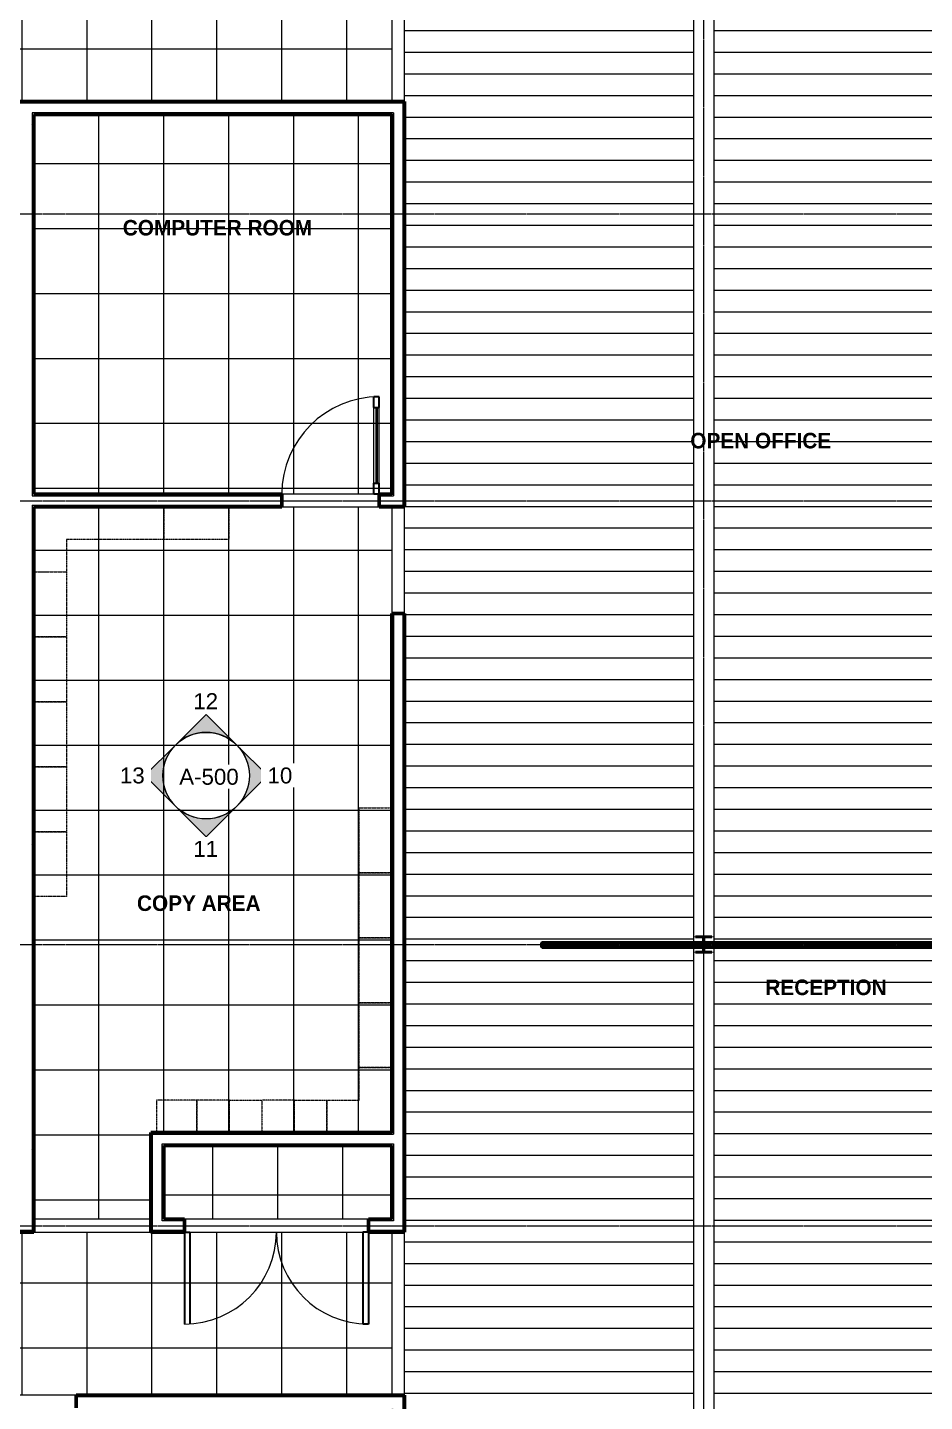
# Model space of a CAD drawing. Header units: inches. Extents: x 30 to 2293, y -1876 to -115.
# Drawn here: x 1450 to 1782, y -1343 to -836 of the extents above; entities that cross this region are included whole.
import ezdxf

# ---------------------------------------------------------------- set-up
doc = ezdxf.new("R2010")
doc.units = ezdxf.units.IN
doc.header["$MEASUREMENT"] = 0
doc.linetypes.add('Grid Line 1_2_', pattern=[0.875, 0.5, -0.125, 0.125, -0.125])
doc.linetypes.add('Overhead', pattern=[0.15625, 0.09375, -0.0625])
for name, color, linetype, lineweight in [('A-AREA-IDEN', 2, 'Continuous', 9), ('A-CLNG-PATT', 13, 'Continuous', 18), ('A-DOOR', 31, 'Continuous', 18), ('A-DOOR-GLAZ', 31, 'Continuous', 40), ('A-GLAZ-CWMG', 51, 'Continuous', 9), ('A-ROOF-PATT', 132, 'Continuous', 18), ('A-WALL', 113, 'Continuous', 18), ('A-WALL-PATT', 111, 'Continuous', 60), ('G-ANNO-SYMB', 111, 'Continuous', 9), ('I-WALL', 2, 'Continuous', 18), ('Q-CASE', 31, 'Continuous', 9), ('S-BEAM', 12, 'Continuous', 9), ('S-COLS', 52, 'Continuous', 9), ('S-GRID', 1, 'Continuous', 9)]:
    doc.layers.add(name, color=color, linetype=linetype, lineweight=lineweight)
doc.styles.add('Arial', font='arial.ttf', dxfattribs={"height": 5.901198})
doc.styles.add('Century Gothic_B', font='GOTHICB.TTF', dxfattribs={"height": 5.744479})
pattern_1 = [(180, (-24239.079, 21231.977), (1e-15, 7.993), [])]
pattern_2 = [(0, (0, 0), (20.48, 5.12), [0.845, -14.515, 0.845, -14.515, -81.92]), (0, (0, 0), (20.48, 5.12), [-30.72, 0.845, -29.875, 0.845, -14.515, -35.84]), (0, (0, 0), (20.48, 5.12), [-76.8, 0.845, -9.395, 0.845, -24.755]), (120, (7.68, 2.56), (-14.67405, 15.1762), [0.845, -14.515, 0.845, -14.515, -81.92]), (120, (7.68, 2.56), (-14.67405, 15.1762), [-30.72, 0.845, -29.875, 0.845, -14.515, -35.84]), (120, (7.68, 2.56), (-14.67405, 15.1762), [-76.8, 0.845, -9.395, 0.845, -24.755]), (240, (10.24, 12.8), (-5.80595, -20.2962), [0.845, -14.515, 0.845, -14.515, -81.92]), (240, (10.24, 12.8), (-5.80595, -20.2962), [-30.72, 0.845, -29.875, 0.845, -14.515, -35.84]), (240, (10.24, 12.8), (-5.80595, -20.2962), [-76.8, 0.845, -9.395, 0.845, -24.755])]

# ---------------------------------------------------------------- blocks, each defined once
blk = doc.blocks.new('W-Wide Flange - W18X50-V19-REFLECTED CEILING PLAN - OFFICE ANNEX')
at = {"layer": 'S-BEAM', "color": 7}
for p, q in [((1696.56, -800.04), (1696.56, -1173.52)), ((1704.06, -800.04), (1704.06, -1173.52)), ((1696.56, -1175.65), (1696.56, -1519.23)), ((1704.06, -1175.65), (1704.06, -1519.23))]:
    blk.add_line(p, q, dxfattribs=at)
blk = doc.blocks.new('Open Source Metal Building_Exterior_rvt-1-REFLECTED CEILING PLAN - OFFICE ANNEX')
at = {"layer": 'A-ROOF-PATT', "lineweight": 9}
h = blk.add_hatch(dxfattribs=at)
h.set_pattern_fill('FP_33', style=0, pattern_type=2)
h.set_pattern_definition(pattern_1)
h.paths.add_polyline_path([(1949.7, -1624.02), (2105.44, -1624.02), (2105.44, -1405.9), (2045.94, -1405.9), (2045.94, -1405.96), (2042.31, -1405.96), (2042.31, -1409.46), (2045.94, -1409.46), (2045.94, -1418.21), (2045.81, -1418.21), (2045.81, -1537.46), (1709.69, -1537.46), (1709.69, -1538.96), (487.19, -1538.96), (487.19, -1537.46), (367.31, -1537.46), (367.31, -1522.46), (365.81, -1522.46), (365.81, -1125.33), (365.58, -1125.33), (365.58, -1019.33), (368.31, -1019.33), (368.31, -1015.83), (365.81, -1015.83), (365.81, -1004.85), (368.31, -1004.85), (368.31, -1001.35), (186.31, -1001.35), (186.31, -1624.02), (1689.25, -1624.02)], flags=0)
h.paths.add_polyline_path([(415.94, -1532.96), (487.19, -1532.96), (487.19, -1527.71), (710.2, -1527.71), (710.2, -1521.27), (710.04, -1520.89), (709.65, -1520.73), (708.31, -1520.73), (708.31, -1520.46), (712.31, -1520.46), (712.31, -1520.73), (710.97, -1520.73), (710.59, -1520.89), (710.43, -1521.27), (710.43, -1527.71), (1040.2, -1527.71), (1040.2, -1521.27), (1040.04, -1520.89), (1039.65, -1520.73), (1038.31, -1520.73), (1038.31, -1520.46), (1042.31, -1520.46), (1042.31, -1520.73), (1040.97, -1520.73), (1040.59, -1520.89), (1040.43, -1521.27), (1040.43, -1527.71), (1102.03, -1527.71), (1102.03, -1340.96), (1181.03, -1340.96), (1181.03, -1017.21), (1082.4, -1017.21), (1082.4, -1012.46), (1116.03, -1012.46), (1116.03, -975.09), (1101.28, -975.09), (1101.28, -945.09), (1116.03, -945.09), (1116.03, -933.09), (1101.28, -933.09), (1101.28, -922.59), (1090.78, -922.59), (1090.78, -907.84), (1069.4, -907.84), (1069.4, -922.59), (1044.06, -922.59), (1044.06, -1519.25), (1036.56, -1519.23), (1036.56, -922.59), (949.4, -922.59), (949.4, -907.84), (928.03, -907.84), (928.03, -922.59), (917.53, -922.59), (917.53, -933.09), (902.78, -933.09), (902.78, -945.09), (917.53, -945.09), (917.53, -975.09), (902.78, -975.09), (902.78, -1012.46), (934.4, -1012.46), (934.4, -1017.21), (898.03, -1017.21), (898.03, -962.77), (714.06, -962.77), (714.06, -1519.25), (706.56, -1519.23), (706.56, -962.77), (627.56, -962.77), (627.56, -1012.71), (481.44, -1012.71), (481.44, -1127.7), (384.06, -1127.7), (384.06, -1519.25), (377.06, -1519.25), (377.06, -1522.46), (371.81, -1522.46), (371.81, -1532.96), (414.94, -1532.96)], flags=0)
h.paths.add_polyline_path([(2036.25, -1532.96), (2041.31, -1532.96), (2041.31, -1418.21), (2034.06, -1418.21), (2034.06, -1519.25), (2026.56, -1519.23), (2026.56, -1347.59), (1949.31, -1347.59), (1949.31, -1376.59), (1803.12, -1376.59), (1803.12, -1532.96), (2035.25, -1532.96)], flags=0)
h.paths.add_polyline_path([(1744.75, -1532.96), (1798.62, -1532.96), (1798.62, -1456.21), (1709.69, -1456.21), (1709.69, -1532.96), (1711.69, -1532.96)], flags=0)
h.paths.add_polyline_path([(2030.2, -1530.46), (2028.31, -1530.46), (2028.31, -1530.19), (2029.65, -1530.19), (2030.04, -1530.03), (2030.2, -1529.65), (2030.2, -1521.27), (2030.04, -1520.89), (2029.65, -1520.73), (2028.31, -1520.73), (2028.31, -1520.46), (2032.31, -1520.46), (2032.31, -1520.73), (2030.97, -1520.73), (2030.59, -1520.89), (2030.43, -1521.27), (2030.43, -1529.65), (2030.59, -1530.03), (2030.97, -1530.19), (2032.31, -1530.19), (2032.31, -1530.46), (2030.43, -1530.46)], flags=0)
h.paths.add_polyline_path([(380.43, -1530.46), (378.31, -1530.46), (378.31, -1530.19), (379.65, -1530.19), (380.04, -1530.03), (380.2, -1529.65), (380.2, -1521.27), (380.04, -1520.89), (379.65, -1520.73), (378.31, -1520.73), (378.31, -1520.46), (382.31, -1520.46), (382.31, -1520.73), (380.97, -1520.73), (380.59, -1520.89), (380.43, -1521.27), (380.43, -1529.65), (380.59, -1530.03), (380.97, -1530.19), (382.31, -1530.19), (382.31, -1530.46), (380.97, -1530.46)], flags=0)
h.paths.add_polyline_path([(199.31, -1530.46), (195.31, -1530.46), (195.31, -1530.19), (196.65, -1530.19), (197.04, -1530.03), (197.2, -1529.65), (197.2, -1521.27), (197.04, -1520.89), (196.65, -1520.73), (195.31, -1520.73), (195.31, -1520.46), (199.31, -1520.46), (199.31, -1520.73), (197.97, -1520.73), (197.59, -1520.89), (197.43, -1521.27), (197.43, -1529.65), (197.59, -1530.03), (197.97, -1530.19), (199.31, -1530.19)], flags=0)
h.paths.add_polyline_path([(1589.78, -1527.71), (1700.2, -1527.71), (1700.2, -1521.27), (1700.04, -1520.89), (1699.65, -1520.73), (1698.31, -1520.73), (1698.31, -1520.46), (1702.31, -1520.46), (1702.31, -1520.73), (1700.97, -1520.73), (1700.59, -1520.89), (1700.43, -1521.27), (1700.43, -1527.71), (1704.94, -1527.71), (1704.94, -1451.71), (1798.62, -1451.71), (1798.62, -1371.84), (1860.56, -1371.84), (1860.56, -800.04), (1704.06, -800.04), (1704.06, -1173.52), (1799.69, -1173.52), (1799.69, -1175.65), (1796.85, -1175.65), (1796.85, -1175.52), (1796.92, -1175.52), (1796.92, -1175.59), (1799.62, -1175.59), (1799.62, -1175.45), (1796.06, -1175.45), (1796.06, -1175.65), (1704.06, -1175.65), (1704.06, -1519.25), (1696.56, -1519.23), (1696.56, -1175.65), (1644.06, -1175.65), (1644.06, -1175.45), (1640.5, -1175.45), (1640.5, -1175.59), (1643.21, -1175.59), (1643.21, -1175.52), (1643.27, -1175.52), (1643.27, -1175.65), (1640.44, -1175.65), (1640.44, -1173.52), (1696.56, -1173.52), (1696.56, -800.04), (1589.78, -800.04), (1589.78, -1458.3)], flags=0)
h.paths.add_polyline_path([(2030.43, -1519.92), (2030.13, -1519.92), (2030.13, -1519.28), (2030.49, -1519.28), (2030.49, -1519.92)], flags=0)
h.paths.add_polyline_path([(1700.49, -1519.92), (1700.13, -1519.92), (1700.13, -1519.28), (1700.49, -1519.28)], flags=0)
h.paths.add_polyline_path([(1040.43, -1519.92), (1040.13, -1519.92), (1040.13, -1519.28), (1040.49, -1519.28), (1040.49, -1519.92)], flags=0)
h.paths.add_polyline_path([(710.49, -1519.92), (710.13, -1519.92), (710.13, -1519.28), (710.49, -1519.28)], flags=0)
h.paths.add_polyline_path([(380.13, -1519.92), (380.13, -1519.28), (380.49, -1519.28), (380.49, -1519.92), (380.2, -1519.92)], flags=0)
h.paths.add_polyline_path([(197.61, -1519.9), (197.26, -1519.9), (197.26, -1519.26), (197.61, -1519.26)], flags=0)
h.paths.add_polyline_path([(199.31, -1519.24), (193.69, -1519.21), (193.69, -1015.96), (201.19, -1015.96), (201.19, -1519.24), (199.77, -1519.24)], flags=0)
h.paths.add_polyline_path([(1800.01, -1289.65), (1799.95, -1289.65), (1799.95, -1286.82), (1800.08, -1286.82), (1800.08, -1286.88), (1800.01, -1286.88), (1800.01, -1289.59), (1800.15, -1289.59), (1800.15, -1286.03), (1799.95, -1286.03), (1799.95, -1179.27), (1800.15, -1179.27), (1800.15, -1175.71), (1801.72, -1175.71), (1801.72, -1179.27), (1802.08, -1179.27), (1802.08, -1289.65), (1800.08, -1289.65)], flags=0)
h.paths.add_polyline_path([(1802.02, -1289.59), (1802.02, -1286.09), (1801.79, -1286.09), (1801.79, -1286.28), (1801.72, -1286.28), (1801.72, -1289.59)], flags=0)
h.paths.add_polyline_path([(1796.31, -1173.88), (1799.62, -1173.88), (1799.62, -1173.59), (1796.13, -1173.59), (1796.13, -1173.81), (1796.31, -1173.81)], flags=0)
h.paths.add_polyline_path([(1642.21, -1173.88), (1643.81, -1173.88), (1643.81, -1173.81), (1644, -1173.81), (1644, -1173.59), (1640.5, -1173.59), (1640.5, -1173.88), (1640.79, -1173.88)], flags=0)
h.paths.add_polyline_path([(476.94, -1122.95), (476.94, -1012.71), (384.06, -1012.71), (384.06, -1122.95), (386.97, -1122.95)], flags=0)
h.paths.add_polyline_path([(376.31, -1122.95), (376.56, -1122.95), (376.56, -1019.33), (370.08, -1019.33), (370.08, -1122.95)], flags=0)
h.paths.add_polyline_path([(196.65, -1015.46), (195.31, -1015.46), (195.31, -1015.19), (196.65, -1015.19), (197.04, -1015.03), (197.2, -1014.65), (197.2, -1006.27), (197.04, -1005.89), (196.65, -1005.73), (195.31, -1005.73), (195.31, -1005.46), (199.31, -1005.46), (199.31, -1005.73), (197.97, -1005.73), (197.59, -1005.89), (197.43, -1006.27), (197.43, -1014.65), (197.59, -1015.03), (197.97, -1015.19), (199.31, -1015.19), (199.31, -1015.46), (197.2, -1015.46)], flags=0)
h.paths.add_polyline_path([(500.08, -1007.96), (622.81, -1007.96), (622.81, -698.96), (384.06, -698.96), (384.06, -1007.96), (481.44, -1007.96)], flags=0)
h.paths.add_polyline_path([(898.03, -958.02), (898.03, -698.96), (714.06, -698.96), (714.06, -958.02), (777.65, -958.02)], flags=0)
h.paths.add_polyline_path([(627.56, -958.02), (706.56, -958.02), (706.56, -698.96), (627.56, -698.96), (627.56, -953.85)], flags=0)
h.paths.add_polyline_path([(1100.88, -931.59), (1100.5, -931.59), (1100.5, -931.26), (1100.88, -931.26)], flags=0)
h.paths.add_polyline_path([(926.53, -923.37), (926.2, -923.37), (926.2, -922.98), (926.53, -922.98)], flags=0)
h = blk.add_hatch(dxfattribs=at)
h.set_pattern_fill('FP_33', style=0, pattern_type=2)
h.set_pattern_definition(pattern_1)
h.paths.add_polyline_path([(1801.72, -1289.59), (1801.72, -1286.03), (1800.15, -1286.03), (1800.15, -1289.59), (1801.72, -1289.59)], flags=0)
h.paths.add_polyline_path([(1801.72, -1179.27), (1801.72, -1179.27), (1801.72, -1175.71), (1800.15, -1175.71), (1800.15, -1179.27)], flags=0)
h.paths.add_polyline_path([(1796.06, -1175.45), (1799.62, -1175.45), (1799.62, -1173.88), (1796.06, -1173.88)], flags=0)
h.paths.add_polyline_path([(1643.81, -1175.45), (1644.06, -1175.45), (1644.06, -1173.88), (1640.5, -1173.88), (1640.5, -1175.45), (1640.63, -1175.45)], flags=0)
at = {"layer": 'S-COLS'}
h = blk.add_hatch(dxfattribs=at)
h.set_pattern_fill('FP_34', color=256, style=0, pattern_type=2)
h.set_pattern_definition([(45, (0, 0), (-6.335677, 6.335677), []), (45, (0, 9.6), (-6.335677, 6.335677), [])])
h.paths.add_polyline_path([(1703.31, -1177.46), (1703.31, -1177.2), (1700.92, -1177.2), (1700.57, -1177.05), (1700.43, -1176.71), (1700.43, -1172.22), (1700.57, -1171.87), (1700.92, -1171.73), (1703.31, -1171.73), (1703.31, -1171.47), (1697.32, -1171.47), (1697.32, -1171.73), (1699.71, -1171.73), (1700.05, -1171.87), (1700.2, -1172.22), (1700.2, -1176.71), (1700.05, -1177.05), (1699.71, -1177.2), (1697.32, -1177.2), (1697.32, -1177.46)], flags=0)
at = {"layer": 'S-COLS', "color": 90, "lineweight": 40}
for p, q in [((1697.32, -1171.73), (1697.32, -1171.47)), ((1697.32, -1171.47), (1703.31, -1171.47)), ((1699.71, -1171.73), (1697.32, -1171.73)), ((1700.2, -1176.71), (1700.2, -1172.22)), ((1700.43, -1172.22), (1700.43, -1176.71)), ((1703.31, -1171.73), (1700.92, -1171.73)), ((1703.31, -1171.47), (1703.31, -1171.73)), ((1697.32, -1177.2), (1699.71, -1177.2)), ((1697.32, -1177.46), (1697.32, -1177.2)), ((1703.31, -1177.46), (1697.32, -1177.46)), ((1700.92, -1177.2), (1703.31, -1177.2)), ((1703.31, -1177.2), (1703.31, -1177.46))]:
    blk.add_line(p, q, dxfattribs=at)
for centre, start, end in [((1699.71, -1172.22), 0, 90), ((1700.92, -1172.22), 90, 180), ((1699.71, -1176.71), 270, 0), ((1700.92, -1176.71), 180, 270)]:
    blk.add_arc(centre, 0.49, start, end, dxfattribs=at)
at = {"layer": 'S-GRID', "linetype": 'Grid Line 1_2_'}
for p, q in [((1700.31, -114.83), (1700.31, -1843.89)), ((62.02, -904.46), (2260.57, -904.46)), ((62.02, -1010.46), (2260.57, -1010.46)), ((62.02, -1174.46), (2260.57, -1174.46)), ((62.02, -1278.46), (2260.57, -1278.46))]:
    blk.add_line(p, q, dxfattribs=at)
at = {"lineweight": 9}
blk.add_blockref('W-Wide Flange - W18X50-V19-REFLECTED CEILING PLAN - OFFICE ANNEX', (0, 0), dxfattribs=at)
blk = doc.blocks.new('Double-Flush - 68_ x 80_-701900-REFLECTED CEILING PLAN - OFFICE ANNEX')
at = {"layer": 'A-DOOR', "lineweight": 30}
for p, q in [((-34, 36.38), (-32, 36.38)), ((-34, 2.38), (-34, 36.38)), ((-32, 2.38), (-32, 36.38)), ((32, 2.38), (32, 36.32)), ((34, 2.38), (34, 36.38)), ((-34, 2.38), (-32, 2.38)), ((34, 2.38), (32, 2.38))]:
    blk.add_line(p, q, dxfattribs=at)
at = {"layer": 'A-DOOR', "lineweight": 9}
for centre, start, end in [((-34, 2.38), 0, 90), ((34, 2.38), 90, 180)]:
    blk.add_arc(centre, 34, start, end, dxfattribs=at)
blk = doc.blocks.new('Single-Glass 1 - 36_ x 84_-564710-REFLECTED CEILING PLAN - OFFICE ANNEX')
at = {"layer": 'A-DOOR', "lineweight": 30}
for p, q in [((16, 34.375), (16, 38.375)), ((18, 38.375), (16, 38.375)), ((18, 34.375), (18, 38.375)), ((16, 34.375), (18, 34.375)), ((16, 6.375), (18, 6.375)), ((16, 2.375), (16, 6.375)), ((18, 2.375), (18, 6.375)), ((18, 2.375), (16, 2.375))]:
    blk.add_line(p, q, dxfattribs=at)
at = {"layer": 'A-DOOR', "lineweight": 9}
for p, q in [((16, 6.375), (16, 34.375)), ((18, 6.375), (18, 34.375))]:
    blk.add_line(p, q, dxfattribs=at)
blk.add_arc((18, 2.375), 36, 90, 180, dxfattribs=at)
at = {"layer": 'A-DOOR-GLAZ'}
blk.add_line((17, 34.375), (17, 6.375), dxfattribs=at)
blk = doc.blocks.new('Upper Cabinet-Corner Unit-Wall - 12_ Depth-585578-REFLECTED CEILING PLAN - OFFICE ANNEX')
at = {"layer": 'Q-CASE', "linetype": 'Overhead'}
for p, q in [((22.17, -2.38), (-1.83, -2.38)), ((-1.83, -2.38), (-1.83, -26.37)), ((22.17, -14.37), (22.17, -2.38)), ((10.17, -14.37), (10.17, -26.37)), ((22.17, -14.37), (10.17, -14.37)), ((-1.83, -26.37), (10.17, -26.37))]:
    blk.add_line(p, q, dxfattribs=at)
blk = doc.blocks.new('Upper Cabinet-Double Door-Wall - 24_-583922-REFLECTED CEILING PLAN - OFFICE ANNEX')
at = {"layer": 'Q-CASE', "linetype": 'Overhead'}
for p, q in [((-10.83, 2.37), (-10.83, 14.38)), ((-10.83, 14.38), (13.17, 14.38)), ((13.17, 14.38), (13.17, 2.37)), ((13.17, 2.37), (-10.83, 2.37))]:
    blk.add_line(p, q, dxfattribs=at)
blk = doc.blocks.new('Upper Cabinet-Single Door-Wall - 12_-621950-REFLECTED CEILING PLAN - OFFICE ANNEX')
at = {"layer": 'Q-CASE', "linetype": 'Overhead'}
for p, q in [((-4.83, 2.37), (-4.83, 14.37)), ((-4.83, 14.37), (7.17, 14.37)), ((7.17, 14.37), (7.17, 2.37)), ((7.17, 2.37), (-4.83, 2.37))]:
    blk.add_line(p, q, dxfattribs=at)
blk = doc.blocks.new('Upper Cabinet-Corner Unit Square-Wall - 12_ Depth-621841-REFLECTED CEILING PLAN - OFFICE ANNEX')
at = {"layer": 'Q-CASE', "linetype": 'Overhead'}
for p, q in [((-1.83, 2.37), (-1.83, 26.37)), ((-1.83, 26.37), (10.17, 26.37)), ((10.17, 26.37), (10.17, 14.38)), ((10.17, 14.38), (22.17, 14.38)), ((22.17, 14.38), (22.17, 2.37)), ((22.17, 2.37), (-1.83, 2.37))]:
    blk.add_line(p, q, dxfattribs=at)
blk = doc.blocks.new('Upper Cabinet-Single Door-Wall - 12_-621969-REFLECTED CEILING PLAN - OFFICE ANNEX')
at = {"layer": 'Q-CASE', "linetype": 'Overhead'}
for p, q in [((7.17, -2.37), (-4.83, -2.37)), ((-4.83, -2.37), (-4.83, -14.37)), ((7.17, -14.37), (7.17, -2.37)), ((-4.83, -14.37), (7.17, -14.37))]:
    blk.add_line(p, q, dxfattribs=at)
blk = doc.blocks.new('Upper Cabinet-Single Door-Wall - 15_-622052-REFLECTED CEILING PLAN - OFFICE ANNEX')
at = {"layer": 'Q-CASE', "linetype": 'Overhead'}
for p, q in [((8.67, -2.37), (-6.33, -2.37)), ((-6.33, -2.37), (-6.33, -14.37)), ((8.67, -14.37), (8.67, -2.37)), ((-6.33, -14.37), (8.67, -14.37))]:
    blk.add_line(p, q, dxfattribs=at)
blk = doc.blocks.new('Rectangular Mullion - Profile_Polycarbonate_Upper and left-707315-REFLECTED CEILING PLAN - OFFICE ANNEX')
at = {"layer": 'A-GLAZ-CWMG'}
for p, q in [((1700.2, -1173.52), (1644.06, -1173.52)), ((1644.06, -1173.88), (1644.06, -1175.45)), ((1700.2, -1173.88), (1644.06, -1173.88)), ((1644.06, -1175.45), (1644.06, -1175.52)), ((1644.06, -1175.52), (1644.06, -1175.65)), ((1700.2, -1175.52), (1644.06, -1175.52)), ((1700.2, -1175.65), (1644.06, -1175.65)), ((1796.06, -1173.52), (1700.43, -1173.52)), ((1796.06, -1173.88), (1700.43, -1173.88)), ((1796.06, -1175.52), (1700.43, -1175.52)), ((1796.06, -1175.65), (1700.43, -1175.65)), ((1796.06, -1175.45), (1796.06, -1173.88)), ((1796.06, -1175.52), (1796.06, -1175.45)), ((1796.06, -1175.65), (1796.06, -1175.52))]:
    blk.add_line(p, q, dxfattribs=at)
blk = doc.blocks.new('Rectangular Mullion - Profile_Polycarbonate_Upper and left-707353-REFLECTED CEILING PLAN - OFFICE ANNEX')
at = {"layer": 'A-GLAZ-CWMG', "lineweight": 30}
for p, q in [((0, 1.141125), (-3.622, 1.141125)), ((-3.622, 1.141125), (-3.622, 0.787125)), ((-3.622, 0.787125), (-3.372, 0.787125)), ((-3.5595, 0.849625), (-3.5595, 1.078625)), ((-3.5595, 1.078625), (-0.0625, 1.078625)), ((-3.372, 0.849625), (-3.5595, 0.849625)), ((-3.372, 0.787125), (-3.372, 0.849625)), ((-0.0625, 1.078625), (-0.0625, -0.922375)), ((0, -0.984875), (0, 1.141125)), ((-2.7715, -0.859875), (-2.834, -0.859875)), ((-2.834, -0.859875), (-2.834, -0.984875)), ((-2.834, -0.984875), (0, -0.984875)), ((-2.7715, -0.922375), (-2.7715, -0.859875)), ((-0.0625, -0.922375), (-2.7715, -0.922375))]:
    blk.add_line(p, q, dxfattribs=at)
blk = doc.blocks.new('Elevation - Filled Arrow-152140-REFLECTED CEILING PLAN - OFFICE ANNEX')
at = {"layer": 'G-ANNO-SYMB'}
blk.add_circle((0, 0), 0.25, dxfattribs=at)
blk = doc.blocks.new('Elevation - Filled Arrow-151867-REFLECTED CEILING PLAN - OFFICE ANNEX')
at = {"layer": 'G-ANNO-SYMB'}
h = blk.add_hatch(color=256, dxfattribs=at)
edge = h.paths.add_edge_path(flags=0)
edge.add_line((0, 0.3536), (0.1768, 0.1768))
edge.add_arc((0, 0), 0.25, 45, 135)
edge.add_line((-0.1768, 0.1768), (0, 0.3536))
for p, q in [((0, 0.3536), (-0.1768, 0.1768)), ((0, 0.3536), (-0.1768, 0.1768)), ((0.1768, 0.1768), (0, 0.3536)), ((0.1768, 0.1768), (0, 0.3536))]:
    blk.add_line(p, q, dxfattribs=at)
blk.add_arc((0, 0), 0.25, 45, 135, dxfattribs=at)

msp = doc.modelspace()

# ---------------------------------------------------------------- hatches: boundary and pattern name
at = {"layer": 'A-CLNG-PATT'}
h = msp.add_hatch(dxfattribs=at)
h.set_pattern_fill('FP_6', color=256, style=0, pattern_type=2)
h.set_pattern_definition([(270, (1352.403, -1107.5), (-24, -1e-15), []), (180, (1352.403, -1107.5), (-3e-15, 24), [])])
h.paths.add_polyline_path([(1559.02, -1340.96), (1585.03, -1340.96), (1585.03, -1280.71), (1347.03, -1280.71), (1347.03, -862.96), (1585.03, -862.96), (1585.03, -800.04), (1225.78, -800.04), (1225.78, -862.96), (1286.78, -862.96), (1286.78, -1277.71), (1185.78, -1277.71), (1185.78, -1340.96), (1468.4, -1340.96)], flags=0)
h = msp.add_hatch(dxfattribs=at)
h.set_pattern_fill('FP_15', color=256, style=0, pattern_type=2)
h.set_pattern_definition([(270, (1500.778, -933.865), (-24, -1e-15), []), (180, (1500.778, -933.865), (3e-15, 24), [])])
h.paths.add_polyline_path([(1585.03, -1008.02), (1585.03, -867.71), (1452.78, -867.71), (1452.78, -1008.02), (1580.4, -1008.02)], flags=0)
h = msp.add_hatch(dxfattribs=at)
h.set_pattern_fill('FP_16', color=256, style=0, pattern_type=2)
h.set_pattern_definition([(90, (1500.778, -1124.77), (24, -1e-15), []), (0, (1500.778, -1124.77), (0, -24), [])])
h.paths.add_polyline_path([(1496.03, -1275.96), (1496.03, -1243.96), (1585.03, -1243.96), (1585.03, -1012.77), (1452.78, -1012.77), (1452.78, -1275.96), (1493.91, -1275.96)], flags=0)
h = msp.add_hatch(dxfattribs=at)
h.set_pattern_fill('FP_27', color=256, style=0, pattern_type=2)
h.set_pattern_definition([(180, (1542.903, -1242.96), (3e-15, 24), []), (90, (1542.903, -1242.96), (24, -1e-15), [])])
h.paths.add_polyline_path([(1576.4, -1275.96), (1585.03, -1275.96), (1585.03, -1248.71), (1500.78, -1248.71), (1500.78, -1275.96), (1559.02, -1275.96)], flags=0)
at = {"layer": 'A-WALL-PATT', "lineweight": 9}
h = msp.add_hatch(dxfattribs=at)
h.set_pattern_fill('FP_1', color=256, style=0, pattern_type=2)
h.set_pattern_definition(pattern_2)
h.paths.add_polyline_path([(1585.03, -1528.46), (1585.65, -1528.46), (1585.65, -1345.71), (1585.03, -1345.71), (1585.03, -1379.39)], flags=0)
h.paths.add_polyline_path([(1585.03, -1276.59), (1585.65, -1276.59), (1585.65, -1248.09), (1585.03, -1248.09), (1585.03, -1275.96)], flags=0)
h.paths.add_polyline_path([(1585.03, -1243.96), (1585.65, -1243.96), (1585.65, -1052.09), (1585.03, -1052.09), (1585.03, -1179.38)], flags=0)
h.paths.add_polyline_path([(1585.03, -1008.02), (1585.65, -1008.02), (1585.65, -867.71), (1585.03, -867.71), (1585.03, -979.37)], flags=0)
h.paths.add_polyline_path([(1585.65, -795.29), (1585.65, -696.46), (1585.03, -696.46), (1585.03, -795.29)], flags=0)
h = msp.add_hatch(dxfattribs=at)
h.set_pattern_fill('FP_1', color=256, style=0, pattern_type=2)
h.set_pattern_definition(pattern_2)
h.paths.add_polyline_path([(1589.78, -1528.46), (1589.78, -1341.59), (1589.15, -1341.59), (1589.15, -1528.46)], flags=0)
h.paths.add_polyline_path([(1589.78, -1280.71), (1589.78, -1052.09), (1589.15, -1052.09), (1589.15, -1280.71)], flags=0)
h.paths.add_polyline_path([(1589.15, -1012.15), (1589.78, -1012.15), (1589.78, -863.59), (1589.15, -863.59), (1589.15, -979.37)], flags=0)
h.paths.add_polyline_path([(1589.15, -799.41), (1589.78, -799.41), (1589.78, -696.46), (1589.15, -696.46), (1589.15, -795.91)], flags=0)
h = msp.add_hatch(dxfattribs=at)
h.set_pattern_fill('FP_1', color=256, style=0, pattern_type=2)
h.set_pattern_definition(pattern_2)
h.paths.add_polyline_path([(1589.78, -863.59), (1589.78, -862.96), (1347.03, -862.96), (1347.03, -863.59), (1589.15, -863.59)], flags=0)
h = msp.add_hatch(dxfattribs=at)
h.set_pattern_fill('FP_1', color=256, style=0, pattern_type=2)
h.set_pattern_definition(pattern_2)
h.paths.add_polyline_path([(1559.02, -867.71), (1585.65, -867.71), (1585.65, -867.09), (1452.15, -867.09), (1452.15, -867.71), (1493.91, -867.71)], flags=0)
h.paths.add_polyline_path([(1428.79, -867.71), (1448.65, -867.71), (1448.65, -867.09), (1351.15, -867.09), (1351.15, -867.71), (1363.68, -867.71)], flags=0)
h = msp.add_hatch(dxfattribs=at)
h.set_pattern_fill('FP_1', color=256, style=0, pattern_type=2)
h.set_pattern_definition(pattern_2)
h.paths.add_polyline_path([(1452.78, -1280.09), (1452.78, -1012.15), (1452.15, -1012.15), (1452.15, -1280.09)], flags=0)
h.paths.add_polyline_path([(1452.78, -1008.65), (1452.78, -867.71), (1452.15, -867.71), (1452.15, -1008.65)], flags=0)
h = msp.add_hatch(dxfattribs=at)
h.set_pattern_fill('FP_1', color=256, style=0, pattern_type=2)
h.set_pattern_definition(pattern_2)
h.paths.add_polyline_path([(1585.03, -1008.65), (1585.65, -1008.65), (1585.65, -1008.02), (1580.4, -1008.02), (1580.4, -1008.65)], flags=0)
h.paths.add_polyline_path([(1452.78, -1008.65), (1544.4, -1008.65), (1544.4, -1008.02), (1452.78, -1008.02)], flags=0)
h = msp.add_hatch(dxfattribs=at)
h.set_pattern_fill('FP_1', color=256, style=0, pattern_type=2)
h.set_pattern_definition(pattern_2)
h.paths.add_polyline_path([(1580.4, -1012.77), (1589.78, -1012.77), (1589.78, -1012.15), (1580.4, -1012.15)], flags=0)
h.paths.add_polyline_path([(1544.4, -1012.77), (1544.4, -1012.15), (1452.78, -1012.15), (1452.78, -1012.77)], flags=0)
at = {"layer": 'A-WALL-PATT', "lineweight": 9, "transparency": 33554649}
msp.add_hatch(color=256, dxfattribs=at).paths.add_polyline_path([(1754.36, -1175.45), (1799.62, -1175.45), (1799.62, -1173.88), (1640.5, -1173.88), (1640.5, -1175.45), (1689.25, -1175.45)], flags=0)
at = {"layer": 'A-WALL-PATT', "lineweight": 9}
h = msp.add_hatch(dxfattribs=at)
h.set_pattern_fill('FP_1', color=256, style=0, pattern_type=2)
h.set_pattern_definition(pattern_2)
h.paths.add_polyline_path([(1585.65, -1244.59), (1585.65, -1243.96), (1496.65, -1243.96), (1496.65, -1244.59), (1585.03, -1244.59)], flags=0)
h = msp.add_hatch(dxfattribs=at)
h.set_pattern_fill('FP_1', color=256, style=0, pattern_type=2)
h.set_pattern_definition(pattern_2)
h.paths.add_polyline_path([(1500.15, -1276.59), (1500.78, -1276.59), (1500.78, -1248.09), (1500.15, -1248.09)], flags=0)
h = msp.add_hatch(dxfattribs=at)
h.set_pattern_fill('FP_1', color=256, style=0, pattern_type=2)
h.set_pattern_definition(pattern_2)
h.paths.add_polyline_path([(1585.03, -1248.71), (1585.03, -1248.09), (1500.78, -1248.09), (1500.78, -1248.71), (1559.02, -1248.71)], flags=0)
h = msp.add_hatch(dxfattribs=at)
h.set_pattern_fill('FP_1', color=256, style=0, pattern_type=2)
h.set_pattern_definition(pattern_2)
h.paths.add_polyline_path([(1576.4, -1276.59), (1585.03, -1276.59), (1585.03, -1275.96), (1576.4, -1275.96)], flags=0)
h.paths.add_polyline_path([(1508.4, -1276.59), (1508.4, -1275.96), (1500.78, -1275.96), (1500.78, -1276.59)], flags=0)
h.paths.add_polyline_path([(1428.79, -1276.59), (1448.65, -1276.59), (1448.65, -1275.96), (1351.78, -1275.96), (1351.78, -1276.59)], flags=0)
h = msp.add_hatch(dxfattribs=at)
h.set_pattern_fill('FP_1', color=256, style=0, pattern_type=2)
h.set_pattern_definition(pattern_2)
h.paths.add_polyline_path([(1576.4, -1280.71), (1589.15, -1280.71), (1589.15, -1280.09), (1576.4, -1280.09)], flags=0)
h.paths.add_polyline_path([(1496.65, -1280.71), (1508.4, -1280.71), (1508.4, -1280.09), (1496.65, -1280.09)], flags=0)
h.paths.add_polyline_path([(1452.78, -1280.71), (1452.78, -1280.09), (1347.65, -1280.09), (1347.65, -1280.71), (1428.79, -1280.71)], flags=0)
h = msp.add_hatch(dxfattribs=at)
h.set_pattern_fill('FP_1', color=256, style=0, pattern_type=2)
h.set_pattern_definition(pattern_2)
h.paths.add_polyline_path([(1589.78, -1341.59), (1589.78, -1340.96), (1468.4, -1340.96), (1468.4, -1341.59), (1589.15, -1341.59)], flags=0)
h.paths.add_polyline_path([(1428.79, -1341.59), (1432.4, -1341.59), (1432.4, -1340.96), (1308.4, -1340.96), (1308.4, -1341.59)], flags=0)
h.paths.add_polyline_path([(1272.4, -1341.59), (1272.4, -1340.96), (1258.4, -1340.96), (1258.4, -1341.59)], flags=0)
h.paths.add_polyline_path([(1181.03, -1341.59), (1181.03, -1340.96), (1102.03, -1340.96), (1102.03, -1341.59), (1168.34, -1341.59)], flags=0)
h.paths.add_polyline_path([(1185.15, -1341.59), (1222.4, -1341.59), (1222.4, -1340.96), (1185.15, -1340.96)], flags=0)

# ---------------------------------------------------------------- linework, layer by layer
at = {"layer": 'A-WALL'}
for p, q in [((1589.78, -863.59), (1347.65, -863.59)), ((1585.65, -867.09), (1452.15, -867.09)), ((1452.15, -867.09), (1452.15, -1008.65)), ((1585.65, -867.71), (1585.03, -867.71)), ((1585.65, -867.09), (1585.65, -867.71)), ((1585.65, -867.71), (1585.65, -1008.65)), ((1589.15, -863.59), (1589.15, -1012.15)), ((1452.15, -1008.65), (1544.4, -1008.65)), ((1580.4, -1008.65), (1585.65, -1008.65)), ((1585.03, -1008.02), (1585.65, -1008.02)), ((1452.15, -1012.15), (1452.15, -1280.09)), ((1452.15, -1012.15), (1544.4, -1012.15)), ((1580.4, -1012.15), (1589.78, -1012.15)), ((1585.65, -1052.09), (1585.65, -1244.59)), ((1589.15, -1052.09), (1589.15, -1280.09)), ((1585.03, -1243.96), (1585.65, -1243.96)), ((1496.65, -1280.09), (1496.65, -1244.59)), ((1496.65, -1244.59), (1585.65, -1244.59)), ((1500.15, -1276.59), (1500.15, -1248.09)), ((1500.15, -1248.09), (1585.65, -1248.09)), ((1585.65, -1248.09), (1585.65, -1276.59)), ((1508.4, -1276.59), (1500.15, -1276.59)), ((1585.65, -1276.59), (1576.4, -1276.59)), ((1452.15, -1280.09), (1347.65, -1280.09)), ((1508.4, -1280.09), (1496.65, -1280.09)), ((1589.15, -1280.09), (1576.4, -1280.09)), ((1589.15, -1341.59), (1468.4, -1341.59)), ((1589.15, -1341.59), (1589.15, -1528.46))]:
    msp.add_line(p, q, dxfattribs=at)
at = {"layer": 'A-WALL', "lineweight": 60}
for p, q in [((1640.5, -1173.88), (1799.62, -1173.88)), ((1640.5, -1175.45), (1640.5, -1173.88)), ((1799.62, -1175.45), (1640.5, -1175.45))]:
    msp.add_line(p, q, dxfattribs=at)
at = {"layer": 'I-WALL'}
for p, q in [((1585.03, -800.04), (1585.03, -862.96)), ((1589.78, -862.96), (1589.78, -800.04)), ((1580.4, -1008.02), (1544.4, -1008.02)), ((1544.4, -1012.77), (1580.4, -1012.77)), ((1585.03, -1012.77), (1585.03, -1052.09)), ((1589.78, -1052.09), (1589.78, -1012.77)), ((1496.03, -1275.96), (1452.78, -1275.96)), ((1576.4, -1275.96), (1508.4, -1275.96)), ((1452.78, -1280.71), (1496.03, -1280.71)), ((1508.4, -1280.71), (1576.4, -1280.71)), ((1585.03, -1280.71), (1585.03, -1340.96)), ((1589.78, -1340.96), (1589.78, -1280.71)), ((1468.4, -1340.96), (1432.4, -1340.96))]:
    msp.add_line(p, q, dxfattribs=at)
at = {"layer": 'I-WALL', "lineweight": 60}
for p, q in [((1347.03, -862.96), (1589.78, -862.96)), ((1589.78, -862.96), (1589.78, -1012.77)), ((1585.03, -867.71), (1452.78, -867.71)), ((1452.78, -867.71), (1452.78, -1008.02)), ((1585.03, -1008.02), (1585.03, -867.71)), ((1452.78, -1008.02), (1544.4, -1008.02)), ((1544.4, -1008.02), (1544.4, -1012.77)), ((1580.4, -1012.77), (1580.4, -1008.02)), ((1580.4, -1008.02), (1585.03, -1008.02)), ((1452.78, -1012.77), (1452.78, -1280.71)), ((1544.4, -1012.77), (1452.78, -1012.77)), ((1589.78, -1012.77), (1580.4, -1012.77)), ((1585.03, -1243.96), (1585.03, -1052.09)), ((1585.03, -1052.09), (1589.78, -1052.09)), ((1589.78, -1052.09), (1589.78, -1280.71)), ((1496.03, -1280.71), (1496.03, -1243.96)), ((1496.03, -1243.96), (1585.03, -1243.96)), ((1500.78, -1248.71), (1500.78, -1275.96)), ((1585.03, -1248.71), (1500.78, -1248.71)), ((1585.03, -1275.96), (1585.03, -1248.71)), ((1500.78, -1275.96), (1508.4, -1275.96)), ((1508.4, -1275.96), (1508.4, -1280.71)), ((1576.4, -1275.96), (1585.03, -1275.96)), ((1576.4, -1280.71), (1576.4, -1275.96)), ((1452.78, -1280.71), (1347.03, -1280.71)), ((1508.4, -1280.71), (1496.03, -1280.71)), ((1589.78, -1280.71), (1576.4, -1280.71)), ((1468.4, -1340.96), (1589.78, -1340.96)), ((1468.4, -1345.71), (1468.4, -1340.96)), ((1589.78, -1340.96), (1589.78, -1528.46))]:
    msp.add_line(p, q, dxfattribs=at)

# ---------------------------------------------------------------- block references
at = {"layer": 'A-DOOR'}
msp.add_blockref('Single-Glass 1 - 36_ x 84_-564710-REFLECTED CEILING PLAN - OFFICE ANNEX', (1562.4, -1010.4), dxfattribs=at)
at = {"layer": 'A-DOOR', "rotation": 180}
msp.add_blockref('Double-Flush - 68_ x 80_-701900-REFLECTED CEILING PLAN - OFFICE ANNEX', (1542.4, -1278.34), dxfattribs=at)
at = {"layer": 'A-GLAZ-CWMG', "extrusion": (0, 0, -1)}
msp.add_blockref('Rectangular Mullion - Profile_Polycarbonate_Upper and left-707353-REFLECTED CEILING PLAN - OFFICE ANNEX', (-1640.44, -1174.66), dxfattribs=at)
at = {"layer": 'A-GLAZ-CWMG'}
msp.add_blockref('Rectangular Mullion - Profile_Polycarbonate_Upper and left-707315-REFLECTED CEILING PLAN - OFFICE ANNEX', (0, 0), dxfattribs=at)
at = {"layer": 'G-ANNO-SYMB', "xscale": 63.99999999999997, "yscale": 63.99999999999997, "zscale": 63.99999999999997}
for name in ['Elevation - Filled Arrow-151867-REFLECTED CEILING PLAN - OFFICE ANNEX', 'Elevation - Filled Arrow-152140-REFLECTED CEILING PLAN - OFFICE ANNEX']:
    msp.add_blockref(name, (1516.42, -1112.05), dxfattribs=at)
at = {"layer": 'G-ANNO-SYMB', "extrusion": (0, 0, -1), "xscale": 63.99999999999997, "yscale": 63.99999999999997, "zscale": 63.99999999999997, "rotation": 180}
msp.add_blockref('Elevation - Filled Arrow-151867-REFLECTED CEILING PLAN - OFFICE ANNEX', (-1516.42, -1112.05), dxfattribs=at)
at = {"layer": 'Q-CASE'}
for name, p in [('Upper Cabinet-Corner Unit-Wall - 12_ Depth-585578-REFLECTED CEILING PLAN - OFFICE ANNEX', (1454.61, -1010.4)), ('Upper Cabinet-Single Door-Wall - 12_-621950-REFLECTED CEILING PLAN - OFFICE ANNEX', (1529.86, -1246.34)), ('Upper Cabinet-Single Door-Wall - 12_-621950-REFLECTED CEILING PLAN - OFFICE ANNEX', (1553.86, -1246.34))]:
    msp.add_blockref(name, p, dxfattribs=at)
for name, p, rotation in [('Upper Cabinet-Double Door-Wall - 24_-583922-REFLECTED CEILING PLAN - OFFICE ANNEX', (1489.95, -1010.4), 180), ('Upper Cabinet-Double Door-Wall - 24_-583922-REFLECTED CEILING PLAN - OFFICE ANNEX', (1513.95, -1010.4), 180), ('Upper Cabinet-Double Door-Wall - 24_-583922-REFLECTED CEILING PLAN - OFFICE ANNEX', (1450.4, -1047.6), 269.9999999999999), ('Upper Cabinet-Double Door-Wall - 24_-583922-REFLECTED CEILING PLAN - OFFICE ANNEX', (1450.4, -1071.6), 269.9999999999999), ('Upper Cabinet-Double Door-Wall - 24_-583922-REFLECTED CEILING PLAN - OFFICE ANNEX', (1450.4, -1095.6), 269.9999999999999), ('Upper Cabinet-Double Door-Wall - 24_-583922-REFLECTED CEILING PLAN - OFFICE ANNEX', (1450.4, -1119.6), 269.9999999999999), ('Upper Cabinet-Double Door-Wall - 24_-583922-REFLECTED CEILING PLAN - OFFICE ANNEX', (1587.4, -1137.13), 89.99999999999986), ('Upper Cabinet-Double Door-Wall - 24_-583922-REFLECTED CEILING PLAN - OFFICE ANNEX', (1450.4, -1143.6), 269.9999999999999), ('Upper Cabinet-Double Door-Wall - 24_-583922-REFLECTED CEILING PLAN - OFFICE ANNEX', (1587.4, -1161.13), 89.99999999999986), ('Upper Cabinet-Double Door-Wall - 24_-583922-REFLECTED CEILING PLAN - OFFICE ANNEX', (1587.4, -1185.13), 89.99999999999986), ('Upper Cabinet-Double Door-Wall - 24_-583922-REFLECTED CEILING PLAN - OFFICE ANNEX', (1587.4, -1209.13), 89.99999999999986), ('Upper Cabinet-Corner Unit Square-Wall - 12_ Depth-621841-REFLECTED CEILING PLAN - OFFICE ANNEX', (1587.4, -1242.13), 89.99999999999986), ('Upper Cabinet-Single Door-Wall - 15_-622052-REFLECTED CEILING PLAN - OFFICE ANNEX', (1506.7, -1246.34), 180), ('Upper Cabinet-Single Door-Wall - 12_-621969-REFLECTED CEILING PLAN - OFFICE ANNEX', (1520.2, -1246.34), 180), ('Upper Cabinet-Single Door-Wall - 12_-621969-REFLECTED CEILING PLAN - OFFICE ANNEX', (1544.2, -1246.34), 180)]:
    msp.add_blockref(name, p, dxfattribs=dict(at, rotation=rotation))

# ---------------------------------------------------------------- texts
at = {"layer": 'A-AREA-IDEN', "attachment_point": 2, "line_spacing_factor": 0.984796, "style": 'Century Gothic_B'}
for s, insert, char_height, width in [('COMPUTER ROOM', (1520.62, -906.7), 5.7445, 83.16), ('OPEN OFFICE', (1721.4, -985.37), 5.7445, 60.48), ('COPY AREA', (1513.71, -1156.31), 5.744, 54.072), ('RECEPTION', (1745.53, -1187.41), 5.744, 50.112)]:
    msp.add_mtext(s, dxfattribs=dict(at, insert=insert, char_height=char_height, width=width))

# ---------------------------------------------------------------- next in the draw order: texts
at = {"layer": 'G-ANNO-SYMB', "char_height": 5.901, "attachment_point": 2, "line_spacing_factor": 0.938532, "style": 'Arial', "bg_fill": 3, "box_fill_scale": 1.25, "bg_fill_color": 0, "bg_fill_transparency": 0}
for s, insert, width in [('12', (1516.26, -1081.59), 10.944), ('A-500', (1517.48, -1109.51), 26.208), ('11', (1516.26, -1136.16), 10.944)]:
    msp.add_mtext(s, dxfattribs=dict(at, insert=insert, width=width))

# ---------------------------------------------------------------- next in the draw order: block references
at = {"layer": 'G-ANNO-SYMB', "xscale": 63.99999999999997, "yscale": 63.99999999999997, "zscale": 63.99999999999997, "rotation": 89.99999999999947}
msp.add_blockref('Elevation - Filled Arrow-151867-REFLECTED CEILING PLAN - OFFICE ANNEX', (1516.42, -1112.05), dxfattribs=at)
at = {"layer": 'G-ANNO-SYMB', "extrusion": (0, 0, -1), "xscale": 63.99999999999997, "yscale": 63.99999999999997, "zscale": 63.99999999999997, "rotation": 90.00000000000034}
msp.add_blockref('Elevation - Filled Arrow-151867-REFLECTED CEILING PLAN - OFFICE ANNEX', (-1516.42, -1112.05), dxfattribs=at)

# ---------------------------------------------------------------- next in the draw order: texts
at = {"layer": 'G-ANNO-SYMB', "char_height": 5.901, "width": 10.944, "attachment_point": 2, "line_spacing_factor": 0.938532, "style": 'Arial', "bg_fill": 3, "box_fill_scale": 1.25, "bg_fill_color": 0, "bg_fill_transparency": 0}
for s, insert in [('13', (1489.14, -1109.03)), ('10', (1543.7, -1109.03))]:
    msp.add_mtext(s, dxfattribs=dict(at, insert=insert))

# ---------------------------------------------------------------- next in the draw order: block references
at = {"lineweight": 5}
msp.add_blockref('Open Source Metal Building_Exterior_rvt-1-REFLECTED CEILING PLAN - OFFICE ANNEX', (0, 0), dxfattribs=at)

doc.saveas('drawing.dxf')
